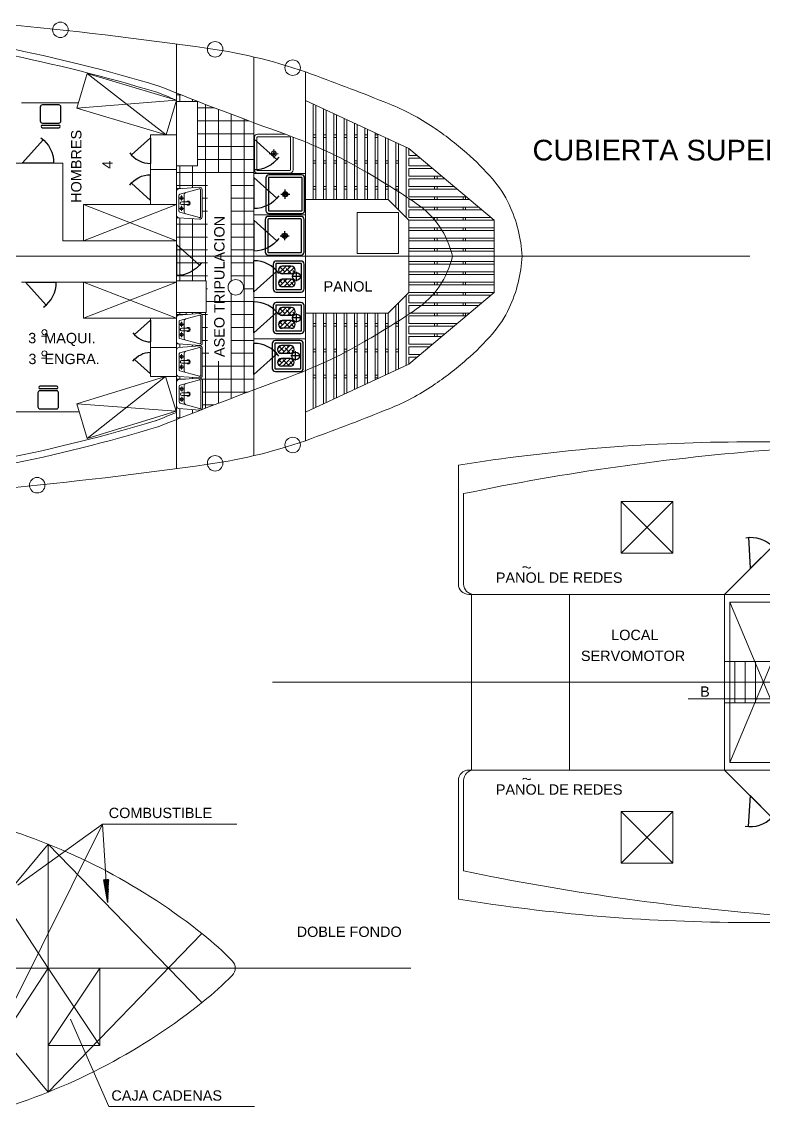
# Model space of a CAD drawing. Header units: millimetres. Extents: x -11119 to 8439, y -3599 to 8618.
# Drawn here: x 24 to 1461, y 1832 to 3969 of the extents above; entities that cross this region are included whole.
import ezdxf

# ---------------------------------------------------------------- set-up
doc = ezdxf.new("R2010")
doc.units = ezdxf.units.MM
doc.layers.add('a_MUEBLE', color=250, linetype='Continuous', lineweight=5)
doc.layers.add('a_TEXTO', color=7, linetype='Continuous', lineweight=0)
doc.styles.add('CA_100_TEXTO', font='arial.ttf', dxfattribs={"height": 20})
doc.styles.add('CA_200_TEXTO', font='arial.ttf', dxfattribs={"height": 40})

# ---------------------------------------------------------------- blocks, each defined once
blk = doc.blocks.new('*X3')
at = {"color": 0}
for p, q in [((46366, 28600), (46443, 28677)), ((46449, 28595), (46388, 28655)), ((46396, 28542), (46531, 28677)), ((46470, 28527), (46620, 28677)), ((46582, 28550), (46471, 28661)), ((46558, 28527), (46677, 28646)), ((46670, 28639), (46634, 28675)), ((46427, 28528), (46383, 28573)), ((46517, 28527), (46515, 28528)), ((46670, 28550), (46604, 28617)), ((46664, 28544), (46674, 28554))]:
    blk.add_line(p, q, dxfattribs=at)
blk = doc.blocks.new('*X2')
at = {"color": 0}
for p, q in [((46367, 28867), (46426, 28926)), ((46388, 28799), (46516, 28927)), ((46493, 28816), (46397, 28912)), ((46455, 28777), (46605, 28927)), ((46620, 28777), (46515, 28882)), ((46543, 28777), (46670, 28904)), ((46582, 28904), (46559, 28927)), ((46670, 28904), (46668, 28906)), ((46443, 28777), (46427, 28794)), ((46634, 28779), (46689, 28834)), ((46677, 28809), (46648, 28838))]:
    blk.add_line(p, q, dxfattribs=at)
blk = doc.blocks.new('ca_nav23')
for p, q in [((1996.8, 291.7), (1996.8, 264.7)), ((2032.8, 295.7), (2000.8, 295.7)), ((2036.8, 264.7), (2036.8, 291.7)), ((2000.8, 260.7), (2032.8, 260.7)), ((2000.8, 256.7), (2032.8, 256.7)), ((2000.8, 251.7), (2032.8, 251.7)), ((1962.7, 183.7), (2002.7, 228.5)), ((2210.3, 232.3), (2173.2, 199.1)), ((2210.3, 232.3), (2210.3, 182.5)), ((2410.3, 229.9), (2410.3, 169.9)), ((2410.3, 229.9), (2455.1, 189.9)), ((1962.7, 183.7), (2022.7, 183.7)), ((2210.3, 111), (2210.3, 160.8)), ((2410.3, 155.1), (2410.3, 95.1)), ((2410.3, 155.1), (2455.1, 115.1)), ((2433.6, 154.5), (2433.6, 91.5)), ((2438.6, 154.5), (2438.6, 91.5)), ((2502.6, 160.5), (2439.6, 160.5)), ((2502.6, 155.5), (2439.6, 155.5)), ((2503.6, 91.5), (2503.6, 154.5)), ((2508.6, 91.5), (2508.6, 154.5)), ((2210.3, 111), (2173.2, 144.2)), ((2471.1, 114.2), (2471.1, 131.8)), ((2462.4, 123), (2479.9, 123)), ((2439.6, 90.5), (2502.6, 90.5)), ((2439.6, 85.5), (2502.6, 85.5)), ((2410.3, 72.7), (2410.3, 12.7)), ((2410.3, 72.7), (2455.1, 32.7)), ((2432.5, 74), (2432.5, 11)), ((2437.5, 74), (2437.5, 11)), ((2501.5, 80), (2438.5, 80)), ((2501.5, 75), (2438.5, 75)), ((2502.5, 11), (2502.5, 74)), ((2507.5, 11), (2507.5, 74)), ((2470, 33.7), (2470, 51.3)), ((2260.3, 25.5), (2260.3, -34.5)), ((2260.3, 25.5), (2305.1, -14.5)), ((2461.3, 42.5), (2478.8, 42.5)), ((2438.5, 10), (2501.5, 10)), ((2438.5, 5), (2501.5, 5)), ((2410.3, -65.7), (2410.3, -5.7)), ((2447.8, -12.4), (2447.8, -60.4)), ((2452.8, -12.4), (2452.8, -60.4)), ((2501.8, -6.4), (2453.8, -6.4)), ((2501.8, -11.4), (2453.8, -11.4)), ((2482.8, -16.4), (2465.3, -16.4)), ((2502.8, -60.4), (2502.8, -12.4)), ((2507.8, -60.4), (2507.8, -12.4)), ((2410.3, -65.7), (2455.1, -25.8)), ((2482.8, -31.4), (2465.3, -31.4)), ((2482.8, -41.4), (2465.3, -41.4)), ((2501.8, -36.4), (2483.8, -36.4)), ((2492.8, -45.4), (2492.8, -27.4)), ((1967.9, -47.2), (2027.9, -47.2)), ((1967.9, -47.2), (2007.9, -92)), ((2453.8, -61.4), (2501.8, -61.4)), ((2482.8, -56.4), (2465.3, -56.4)), ((2410.3, -145.3), (2410.3, -85.3)), ((2453.8, -66.4), (2501.8, -66.4)), ((2410.3, -145.3), (2455.1, -105.4)), ((2447.8, -92.6), (2447.8, -140.6)), ((2452.8, -92.6), (2452.8, -140.6)), ((2501.8, -86.6), (2453.8, -86.6)), ((2501.8, -91.6), (2453.8, -91.6)), ((2482.8, -96.6), (2465.3, -96.6)), ((2502.8, -140.6), (2502.8, -92.6)), ((2507.8, -140.6), (2507.8, -92.6)), ((2210.3, -120.8), (2179, -148.8)), ((2210.3, -120.8), (2210.3, -162.8)), ((2482.8, -111.6), (2465.3, -111.6)), ((2482.8, -121.6), (2465.3, -121.6)), ((2501.8, -116.6), (2483.8, -116.6)), ((2492.8, -125.6), (2492.8, -107.6)), ((2453.8, -141.6), (2501.8, -141.6)), ((2453.8, -146.6), (2501.8, -146.6)), ((2482.8, -136.6), (2465.3, -136.6)), ((2410.3, -225.7), (2410.3, -165.7)), ((2446.1, -166.1), (2446.1, -214.1)), ((2451.1, -166.1), (2451.1, -214.1)), ((2500.1, -160.1), (2452.1, -160.1)), ((2500.1, -165.1), (2452.1, -165.1)), ((2481.1, -170.1), (2463.6, -170.1)), ((2501.1, -214.1), (2501.1, -166.1)), ((2506.1, -214.1), (2506.1, -166.1)), ((2210.3, -225), (2210.3, -183)), ((2410.3, -225.7), (2455.1, -185.8)), ((2481.1, -185.1), (2463.6, -185.1)), ((2500.1, -190.1), (2482.1, -190.1)), ((2491.1, -199.1), (2491.1, -181.1)), ((2210.3, -225), (2179, -197)), ((2481.1, -195.1), (2463.6, -195.1)), ((2481.1, -210.1), (2463.6, -210.1)), ((2452.1, -215.1), (2500.1, -215.1)), ((2452.1, -220.1), (2500.1, -220.1)), ((2028.3, -248.5), (1996.3, -248.5)), ((2028.3, -253.5), (1996.3, -253.5)), ((1992.3, -261.5), (1992.3, -288.5)), ((2028.3, -257.5), (1996.3, -257.5)), ((2032.3, -288.5), (2032.3, -261.5)), ((1996.3, -292.5), (2028.3, -292.5))]:
    blk.add_line(p, q)
for centre, radius in [((2471.1, 123), 5), ((2471.1, 123), 2.5), ((2470, 42.5), 5), ((2470, 42.5), 2.5), ((2492.8, -36.4), 7.5), ((2492.8, -116.6), 7.5), ((2491.1, -190.1), 7.5)]:
    blk.add_circle(centre, radius)
for centre, radius, start, end in [((2000.8, 291.7), 4, 90, 180), ((2032.8, 291.7), 4, 0, 90), ((2000.8, 264.7), 4, 180, 270), ((2000.8, 254.2), 2.5, 90, 270), ((2032.8, 264.7), 4, 270, 0), ((2032.8, 254.2), 2.5, 270, 90), ((2210.3, 232.3), 49.8, 215.8984, 270), ((2439.6, 154.5), 6, 90, 180), ((2439.6, 154.5), 1, 90, 180), ((2502.6, 154.5), 6, 0, 90), ((2502.6, 154.5), 1, 0, 90), ((2439.6, 91.5), 6, 180, 270), ((2439.6, 91.5), 1, 180, 270), ((2502.6, 91.5), 6, 270, 0), ((2502.6, 91.5), 1, 270, 0), ((2438.5, 74), 6, 90, 180), ((2438.5, 74), 1, 90, 180), ((2501.5, 74), 6, 0, 90), ((2501.5, 74), 1, 0, 90), ((2438.5, 11), 6, 180, 270), ((2438.5, 11), 1, 180, 270), ((2501.5, 11), 6, 270, 0), ((2501.5, 11), 1, 270, 0), ((2410.3, -65.7), 60, 35.8984, 90), ((2453.8, -12.4), 6, 90, 180), ((2453.8, -12.4), 1, 90, 180), ((2465.3, -23.9), 7.5, 90, 270), ((2482.8, -23.9), 7.5, 270, 90), ((2501.8, -12.4), 6, 0, 90), ((2501.8, -12.4), 1, 0, 90), ((2465.3, -48.9), 7.5, 90, 270), ((2482.8, -48.9), 7.5, 270, 90), ((1967.9, -47.2), 60, 305.8984, 0), ((2453.8, -60.4), 6, 180, 270), ((2453.8, -60.4), 1, 180, 270), ((2501.8, -60.4), 6, 270, 0), ((2501.8, -60.4), 1, 270, 0), ((2410.3, -145.3), 60, 35.8984, 90), ((2453.8, -92.6), 6, 90, 180), ((2453.8, -92.6), 1, 90, 180), ((2465.3, -104.1), 7.5, 90, 270), ((2482.8, -104.1), 7.5, 270, 90), ((2501.8, -92.6), 6, 0, 90), ((2501.8, -92.6), 1, 0, 90), ((2465.3, -129.1), 7.5, 90, 270), ((2482.8, -129.1), 7.5, 270, 90), ((2453.8, -140.6), 6, 180, 270), ((2453.8, -140.6), 1, 180, 270), ((2501.8, -140.6), 6, 270, 0), ((2501.8, -140.6), 1, 270, 0), ((2410.3, -225.7), 60, 35.8984, 90), ((2452.1, -166.1), 6, 90, 180), ((2452.1, -166.1), 1, 90, 180), ((2463.6, -177.6), 7.5, 90, 270), ((2481.1, -177.6), 7.5, 270, 90), ((2500.1, -166.1), 6, 0, 90), ((2500.1, -166.1), 1, 0, 90), ((2463.6, -202.6), 7.5, 90, 270), ((2481.1, -202.6), 7.5, 270, 90), ((2452.1, -214.1), 6, 180, 270), ((2452.1, -214.1), 1, 180, 270), ((2500.1, -214.1), 6, 270, 0), ((2500.1, -214.1), 1, 270, 0), ((1996.3, -251), 2.5, 90, 270), ((2028.3, -251), 2.5, 270, 90), ((1996.3, -261.5), 4, 90, 180), ((2028.3, -261.5), 4, 0, 90), ((1996.3, -288.5), 4, 180, 270), ((2028.3, -288.5), 4, 270, 0)]:
    blk.add_arc(centre, radius, start, end)
at = {"extrusion": (0, 0, -1)}
for centre, major_axis, start_param, end_param in [((1962.7, 183.7), (-42.4, 42.4), 1.411944, 2.356194), ((2410.3, 229.9), (-42.4, 42.4), 2.98274, 3.926991), ((2210.3, 111), (35.2, 35.2), 4.553536, 5.497787), ((2410.3, 155.1), (-42.4, 42.4), 2.98274, 3.926991), ((2410.3, 72.7), (-42.4, 42.4), 2.98274, 3.926991), ((2260.3, 25.5), (-42.4, 42.4), 2.98274, 3.926991), ((2210.3, -225), (29.7, 29.7), 4.553536, 5.497787)]:
    blk.add_ellipse(centre, major_axis=major_axis, ratio=1, start_param=start_param, end_param=end_param, dxfattribs=at)
blk.add_ellipse((2210.3, -120.8), major_axis=(-29.7, 29.7), ratio=1, start_param=1.411944, end_param=2.356194)
at = {"layer": 'a_MUEBLE', "color": 8}
for p, q in [((2260.3, 318.7), (2260.3, 413.8)), ((2410.3, 261.4), (2410.3, 388.7)), ((2087.7, 356.3), (2067.9, 289.2)), ((2240.5, 238.1), (2087.7, 356.3)), ((2260.3, 305.3), (2087.7, 356.3)), ((2510.3, 224.1), (2510.3, 359.5)), ((1960.3, 299.7), (2071, 299.7)), ((2067.9, 289.2), (2260.3, 305.3)), ((2240.5, 238.1), (2260.3, 305.3)), ((2260.3, 315), (2269.7, 315)), ((2260.4, 302.5), (2301.1, 302.5)), ((2266.7, 302.5), (2266.7, 316.2)), ((2291.7, 302.5), (2291.7, 306.5)), ((2301.1, 302.5), (2301.1, 177.8)), ((2710.3, 211.2), (2510.3, 304.5)), ((2067.9, 289.2), (2240.5, 238.1)), ((2301.1, 290), (2334.3, 290)), ((2316.7, -44.5), (2316.7, 296.8)), ((2341.7, 165), (2341.7, 287.2)), ((2525.3, 112.8), (2525.3, 297.5)), ((2530.3, 112.8), (2530.3, 295.2)), ((2545.3, 112.8), (2545.3, 288.2)), ((2550.3, 112.8), (2550.3, 285.9)), ((2565.3, 112.8), (2565.3, 278.9)), ((2301.1, 265), (2400.5, 265)), ((2366.7, -45), (2366.7, 277.7)), ((2391.7, -262.8), (2391.7, 268.3)), ((2570.3, 112.8), (2570.3, 276.5)), ((2585.3, 112.8), (2585.3, 269.5)), ((2590.3, 112.8), (2590.3, 267.2)), ((2605.3, 112.8), (2605.3, 260.2)), ((2610.3, 112.8), (2610.3, 257.9)), ((2210.3, 102.8), (2210.3, 238.1)), ((2260.3, 238.1), (2210.3, 238.1)), ((2301.1, 240), (2410.3, 240)), ((2471.7, 238.9), (2417.3, 238.9)), ((2525.3, 237.8), (2530.3, 237.8)), ((2545.3, 237.8), (2550.3, 237.8)), ((2565.3, 237.8), (2570.3, 237.8)), ((2585.3, 237.8), (2590.3, 237.8)), ((2605.3, 237.8), (2610.3, 237.8)), ((2625.3, 112.8), (2625.3, 250.9)), ((2625.3, 237.8), (2630.3, 237.8)), ((2630.3, 112.8), (2630.3, 248.5)), ((2645.3, 112.8), (2645.3, 241.6)), ((2645.3, 237.8), (2650.3, 237.8)), ((2650.3, 112.8), (2650.3, 239.2)), ((2301.1, 215), (2410.3, 215)), ((2411.3, 232.9), (2411.3, 169.9)), ((2416.3, 232.9), (2416.3, 169.9)), ((2480.3, 233.9), (2417.3, 233.9)), ((2481.3, 169.9), (2481.3, 232.9)), ((2486.3, 169.9), (2486.3, 232.9)), ((2525.3, 232.8), (2530.3, 232.8)), ((2545.3, 232.8), (2550.3, 232.8)), ((2565.3, 232.8), (2570.3, 232.8)), ((2585.3, 232.8), (2590.3, 232.8)), ((2605.3, 232.8), (2610.3, 232.8)), ((2625.3, 232.8), (2630.3, 232.8)), ((2645.3, 232.8), (2650.3, 232.8)), ((2665.3, 112.8), (2665.3, 232.2)), ((2670.3, 112.8), (2670.3, 229.9)), ((2685.3, 97.8), (2685.3, 222.9)), ((2690.3, 92.8), (2690.3, 220.6)), ((2440.1, 201.4), (2457.6, 201.4)), ((2448.8, 192.6), (2448.8, 210.2)), ((2705.3, 77.8), (2705.3, 213.6)), ((2875.3, 72.8), (2710.3, 211.2)), ((2710.3, 197.8), (2710.3, 211.2)), ((2710.3, 197.8), (2726.4, 197.8)), ((2710.3, 192.8), (2732.3, 192.8)), ((2710.3, 192.8), (2710.3, 177.8)), ((1110.3, 182.8), (2040.3, 182.8)), ((2040.3, 182.8), (2040.3, 32.8)), ((2301.1, 177.8), (2260.3, 177.8)), ((2266.7, 133.6), (2266.7, 177.5)), ((2291.7, 135.5), (2291.7, 177.5)), ((2301.1, 190), (2410.3, 190)), ((2525.3, 187.8), (2530.3, 187.8)), ((2525.3, 182.8), (2530.3, 182.8)), ((2545.3, 187.8), (2550.3, 187.8)), ((2545.3, 182.8), (2550.3, 182.8)), ((2565.3, 187.8), (2570.3, 187.8)), ((2565.3, 182.8), (2570.3, 182.8)), ((2585.3, 187.8), (2590.3, 187.8)), ((2585.3, 182.8), (2590.3, 182.8)), ((2605.3, 187.8), (2610.3, 187.8)), ((2605.3, 182.8), (2610.3, 182.8)), ((2625.3, 187.8), (2630.3, 187.8)), ((2625.3, 182.8), (2630.3, 182.8)), ((2645.3, 187.8), (2650.3, 187.8)), ((2645.3, 182.8), (2650.3, 182.8)), ((2665.3, 187.8), (2670.3, 187.8)), ((2665.3, 182.8), (2670.3, 182.8)), ((2685.3, 187.8), (2690.3, 187.8)), ((2685.3, 182.8), (2690.3, 182.8)), ((2710.3, 177.8), (2750.2, 177.8)), ((2710.3, 172.8), (2756.2, 172.8)), ((2710.3, 172.8), (2710.3, 157.8)), ((2260.3, 170.5), (2210.3, 170.5)), ((2260.3, 165), (2410.3, 165)), ((2417.3, 168.9), (2480.3, 168.9)), ((2417.3, 163.9), (2480.3, 163.9)), ((2710.3, 157.8), (2774, 157.8)), ((2710.3, 152.8), (2710.3, 137.8)), ((2710.3, 152.8), (2780, 152.8)), ((2760.3, 152.8), (2760.3, 157.8)), ((2765.3, 152.8), (2765.3, 157.8)), ((2260.3, 140), (2320.6, 140)), ((2260.4, 133.8), (2269.1, 133.8)), ((2305, 136.5), (2265, 133.5)), ((2304.8, 133.4), (2267.2, 122.9)), ((2307.3, 79.5), (2307.3, 131.5)), ((2310.3, 79.5), (2310.3, 131.5)), ((2366.7, 140), (2410.3, 140)), ((2525.3, 137.8), (2530.3, 137.8)), ((2525.3, 132.8), (2530.3, 132.8)), ((2545.3, 137.8), (2550.3, 137.8)), ((2545.3, 132.8), (2550.3, 132.8)), ((2565.3, 137.8), (2570.3, 137.8)), ((2565.3, 132.8), (2570.3, 132.8)), ((2585.3, 137.8), (2590.3, 137.8)), ((2585.3, 132.8), (2590.3, 132.8)), ((2605.3, 137.8), (2610.3, 137.8)), ((2605.3, 132.8), (2610.3, 132.8)), ((2625.3, 137.8), (2630.3, 137.8)), ((2625.3, 132.8), (2630.3, 132.8)), ((2645.3, 137.8), (2650.3, 137.8)), ((2645.3, 132.8), (2650.3, 132.8)), ((2665.3, 137.8), (2670.3, 137.8)), ((2665.3, 132.8), (2670.3, 132.8)), ((2685.3, 137.8), (2690.3, 137.8)), ((2685.3, 132.8), (2690.3, 132.8)), ((2710.3, 137.8), (2797.9, 137.8)), ((2710.3, 132.8), (2803.8, 132.8)), ((2710.3, 132.8), (2710.3, 117.8)), ((2760.3, 132.8), (2760.3, 137.8)), ((2765.3, 132.8), (2765.3, 137.8)), ((2265.3, 120.5), (2265.3, 90.5)), ((2265.3, 115.5), (2275.3, 115.5)), ((2270.3, 120.5), (2270.3, 110.5)), ((2270.3, 108), (2282.8, 108)), ((2275.3, 122.1), (2275.3, 88.8)), ((2310.3, 115), (2320.6, 115)), ((2366.7, 115), (2410.3, 115)), ((2710.3, 117.8), (2821.7, 117.8)), ((2710.3, 112.8), (2827.7, 112.8)), ((2710.3, 112.8), (2710.3, 97.8)), ((2760.3, 112.8), (2760.3, 117.8)), ((2765.3, 112.8), (2765.3, 117.8)), ((2815.3, 112.8), (2815.3, 117.8)), ((2820.3, 112.8), (2820.3, 117.8)), ((2260.3, 102.8), (2080.3, 32.8)), ((2080.3, 102.8), (2260.3, 32.8)), ((2260.3, 102.8), (2080.3, 102.8)), ((2080.3, 102.8), (2080.3, 32.8)), ((2265.3, 95.5), (2275.3, 95.5)), ((2304.8, 77.6), (2267.2, 88.1)), ((2270.3, 103), (2282.8, 103)), ((2270.3, 100.5), (2270.3, 90.5)), ((2310.3, 90), (2320.6, 90)), ((2366.7, 90), (2410.3, 90)), ((2610.3, 7.9), (2610.3, 87.8)), ((2610.3, 87.8), (2690.2, 87.8)), ((2690.2, 87.8), (2690.2, 7.9)), ((2710.3, 97.8), (2845.5, 97.8)), ((2710.3, 92.8), (2851.5, 92.8)), ((2710.3, 92.8), (2710.3, 77.8)), ((2760.3, 92.8), (2760.3, 97.8)), ((2765.3, 92.8), (2765.3, 97.8)), ((2815.3, 92.8), (2815.3, 97.8)), ((2820.3, 92.8), (2820.3, 97.8)), ((2260.4, 77.5), (2264.6, 77.5)), ((2260.4, 65), (2320.6, 65)), ((2305, 74.5), (2265, 77.5)), ((2266.7, -44.5), (2266.7, 77.4)), ((2291.7, -44.5), (2291.7, 75.5)), ((2366.7, 65), (2410.3, 65)), ((2710.3, 77.8), (2869.4, 77.8)), ((2710.3, 72.8), (2875.3, 72.8)), ((2760.3, 72.8), (2760.3, 77.8)), ((2765.3, 72.8), (2765.3, 77.8)), ((2815.3, 72.8), (2815.3, 77.8)), ((2820.3, 72.8), (2820.3, 77.8)), ((2875.3, 2.8), (2875.3, 72.8)), ((2710.3, 57.8), (2875.3, 57.8)), ((2710.3, 52.8), (2875.3, 52.8)), ((2760.3, 52.8), (2760.3, 57.8)), ((2765.3, 52.8), (2765.3, 57.8)), ((2815.3, 52.8), (2815.3, 57.8)), ((2820.3, 52.8), (2820.3, 57.8)), ((2040.3, 32.8), (2260.3, 32.8)), ((2080.3, 32.8), (2260.3, 32.8)), ((2260.4, 40), (2320.6, 40)), ((2366.7, 40), (2410.3, 40)), ((2710.3, 37.8), (2875.3, 37.8)), ((2710.3, 32.8), (2875.3, 32.8)), ((2760.3, 32.8), (2760.3, 37.8)), ((2765.3, 32.8), (2765.3, 37.8)), ((2815.3, 32.8), (2815.3, 37.8)), ((2820.3, 32.8), (2820.3, 37.8)), ((2260.4, 15), (2320.6, 15)), ((2366.7, 15), (2410.3, 15)), ((2690.2, 7.9), (2610.3, 7.9)), ((2710.3, 17.8), (2875.3, 17.8)), ((2710.3, 12.8), (2875.3, 12.8)), ((2760.3, 12.8), (2760.3, 17.8)), ((2765.3, 12.8), (2765.3, 17.8)), ((2815.3, 12.8), (2815.3, 17.8)), ((2820.3, 12.8), (2820.3, 17.8)), ((2875.3, 2.8), (2875.3, -67.2)), ((2260.3, -10), (2320.6, -10)), ((2366.7, -10), (2410.3, -10)), ((2710.3, -7.2), (2875.3, -7.2)), ((2710.3, -12.2), (2875.3, -12.2)), ((2760.3, -7.2), (2760.3, -12.2)), ((2765.3, -7.2), (2765.3, -12.2)), ((2815.3, -7.2), (2815.3, -12.2)), ((2820.3, -7.2), (2820.3, -12.2)), ((2260.3, -35), (2320.6, -35)), ((2366.7, -35), (2410.3, -35)), ((2710.3, -27.2), (2875.3, -27.2)), ((2710.3, -32.2), (2875.3, -32.2)), ((2760.3, -27.2), (2760.3, -32.2)), ((2765.3, -27.2), (2765.3, -32.2)), ((2815.3, -27.2), (2815.3, -32.2)), ((2820.3, -27.2), (2820.3, -32.2)), ((1960.3, -47.2), (2260.3, -47.2)), ((2080.3, -117.2), (2260.3, -47.2)), ((2260.3, -117.2), (2080.3, -47.2)), ((2080.3, -47.2), (2080.3, -117.2)), ((2260.3, -47.2), (2080.3, -47.2)), ((2260.3, -44.5), (2318.1, -44.5)), ((2318.1, -44.5), (2318.1, -105.7)), ((2318.1, -60), (2320.6, -60)), ((2390.1, -60), (2410.3, -60)), ((2710.3, -47.2), (2875.3, -47.2)), ((2710.3, -52.2), (2875.3, -52.2)), ((2760.3, -47.2), (2760.3, -52.2)), ((2765.3, -47.2), (2765.3, -52.2)), ((2815.3, -47.2), (2815.3, -52.2)), ((2820.3, -47.2), (2820.3, -52.2)), ((2318.1, -85), (2410.3, -85)), ((2366.7, -272.1), (2366.7, -69.5)), ((2705.3, -72.2), (2705.3, -208)), ((2875.3, -67.2), (2710.3, -205.7)), ((2710.3, -67.2), (2875.3, -67.2)), ((2710.3, -72.2), (2869.4, -72.2)), ((2710.3, -87.2), (2710.3, -72.2)), ((2760.3, -67.2), (2760.3, -72.2)), ((2765.3, -67.2), (2765.3, -72.2)), ((2815.3, -67.2), (2815.3, -72.2)), ((2820.3, -67.2), (2820.3, -72.2)), ((2318.1, -105.7), (2260.3, -105.7)), ((2266.7, -110.8), (2266.7, -105.7)), ((2279.2, -109.9), (2279.2, -105.7)), ((2291.7, -108.9), (2291.7, -105.7)), ((2304.2, -108), (2304.2, -105.7)), ((2316.7, -291.1), (2316.7, -105.7)), ((2685.3, -92.2), (2685.3, -217.3)), ((2690.3, -87.2), (2690.3, -215)), ((2710.3, -87.2), (2851.5, -87.2)), ((2710.3, -92.2), (2845.5, -92.2)), ((2710.3, -107.2), (2710.3, -92.2)), ((2760.3, -87.2), (2760.3, -92.2)), ((2765.3, -87.2), (2765.3, -92.2)), ((2815.3, -87.2), (2815.3, -92.2)), ((2820.3, -87.2), (2820.3, -92.2)), ((2080.3, -117.2), (2260.3, -117.2)), ((2210.3, -117.2), (2210.3, -229.8)), ((2260.3, -110), (2277.9, -110)), ((2305.1, -107.9), (2265.1, -110.9)), ((2265.4, -123.9), (2265.4, -153.9)), ((2304.9, -111), (2267.3, -121.5)), ((2270.4, -123.9), (2270.4, -133.9)), ((2275.4, -122.3), (2275.4, -155.6)), ((2307.4, -164.9), (2307.4, -112.9)), ((2309.5, -110), (2320.6, -110)), ((2310.4, -164.9), (2310.4, -112.9)), ((2366.7, -110), (2410.3, -110)), ((2525.3, -107.2), (2525.3, -291.9)), ((2525.3, -127.2), (2530.3, -127.2)), ((2530.3, -107.2), (2530.3, -289.6)), ((2545.3, -107.2), (2545.3, -282.6)), ((2545.3, -127.2), (2550.3, -127.2)), ((2550.3, -107.2), (2550.3, -280.3)), ((2565.3, -107.2), (2565.3, -273.3)), ((2565.3, -127.2), (2570.3, -127.2)), ((2570.3, -107.2), (2570.3, -270.9)), ((2585.3, -107.2), (2585.3, -263.9)), ((2585.3, -127.2), (2590.3, -127.2)), ((2590.3, -107.2), (2590.3, -261.6)), ((2605.3, -107.2), (2605.3, -254.6)), ((2605.3, -127.2), (2610.3, -127.2)), ((2610.3, -107.2), (2610.3, -252.3)), ((2625.3, -107.2), (2625.3, -245.3)), ((2625.3, -127.2), (2630.3, -127.2)), ((2630.3, -107.2), (2630.3, -243)), ((2645.3, -107.2), (2645.3, -236)), ((2645.3, -127.2), (2650.3, -127.2)), ((2650.3, -107.2), (2650.3, -233.6)), ((2665.3, -107.2), (2665.3, -226.6)), ((2665.3, -127.2), (2670.3, -127.2)), ((2670.3, -107.2), (2670.3, -224.3)), ((2685.3, -127.2), (2690.3, -127.2)), ((2710.3, -107.2), (2827.7, -107.2)), ((2710.3, -112.2), (2821.7, -112.2)), ((2710.3, -127.2), (2710.3, -112.2)), ((2710.3, -127.2), (2803.8, -127.2)), ((2760.3, -107.2), (2760.3, -112.2)), ((2760.3, -127.2), (2760.3, -132.2)), ((2765.3, -107.2), (2765.3, -112.2)), ((2765.3, -127.2), (2765.3, -132.2)), ((2815.3, -107.2), (2815.3, -112.2)), ((2820.3, -107.2), (2820.3, -112.2)), ((2265.4, -128.9), (2275.4, -128.9)), ((2265.4, -148.9), (2275.4, -148.9)), ((2270.4, -136.4), (2282.9, -136.4)), ((2270.4, -141.4), (2282.9, -141.4)), ((2270.4, -143.9), (2270.4, -153.9)), ((2310.4, -135), (2320.6, -135)), ((2366.7, -135), (2410.3, -135)), ((2525.3, -132.2), (2530.3, -132.2)), ((2545.3, -132.2), (2550.3, -132.2)), ((2565.3, -132.2), (2570.3, -132.2)), ((2585.3, -132.2), (2590.3, -132.2)), ((2605.3, -132.2), (2610.3, -132.2)), ((2625.3, -132.2), (2630.3, -132.2)), ((2645.3, -132.2), (2650.3, -132.2)), ((2665.3, -132.2), (2670.3, -132.2)), ((2685.3, -132.2), (2690.3, -132.2)), ((2710.3, -132.2), (2797.9, -132.2)), ((2710.3, -147.2), (2710.3, -132.2)), ((2710.3, -147.2), (2780, -147.2)), ((2760.3, -147.2), (2760.3, -152.2)), ((2765.3, -147.2), (2765.3, -152.2)), ((1999.4, -151.7), (2009.6, -151.7)), ((2260.4, -166.2), (2262.9, -166.2)), ((2305.1, -169.9), (2265.1, -166.9)), ((2305.1, -170.6), (2265.1, -173.6)), ((2266.7, -173.5), (2266.7, -167)), ((2304.9, -166.8), (2267.3, -156.3)), ((2291.7, -171.6), (2291.7, -168.9)), ((2310.4, -160), (2320.6, -160)), ((2366.7, -160), (2410.3, -160)), ((2710.3, -167.2), (2710.3, -152.2)), ((2710.3, -152.2), (2774, -152.2)), ((2710.3, -167.2), (2756.2, -167.2)), ((2210.3, -173.5), (2260.3, -173.5)), ((2265.4, -186.6), (2265.4, -216.6)), ((2265.4, -191.6), (2275.4, -191.6)), ((2304.9, -173.7), (2267.3, -184.2)), ((2270.4, -186.6), (2270.4, -196.6)), ((2275.4, -185), (2275.4, -218.3)), ((2307.4, -227.6), (2307.4, -175.6)), ((2310.4, -227.6), (2310.4, -175.6)), ((2310.4, -185), (2322.9, -185)), ((2366.7, -185), (2410.3, -185)), ((2525.3, -177.2), (2530.3, -177.2)), ((2525.3, -182.2), (2530.3, -182.2)), ((2545.3, -177.2), (2550.3, -177.2)), ((2545.3, -182.2), (2550.3, -182.2)), ((2565.3, -177.2), (2570.3, -177.2)), ((2565.3, -182.2), (2570.3, -182.2)), ((2585.3, -177.2), (2590.3, -177.2)), ((2585.3, -182.2), (2590.3, -182.2)), ((2605.3, -177.2), (2610.3, -177.2)), ((2605.3, -182.2), (2610.3, -182.2)), ((2625.3, -177.2), (2630.3, -177.2)), ((2625.3, -182.2), (2630.3, -182.2)), ((2645.3, -177.2), (2650.3, -177.2)), ((2645.3, -182.2), (2650.3, -182.2)), ((2665.3, -177.2), (2670.3, -177.2)), ((2665.3, -182.2), (2670.3, -182.2)), ((2685.3, -177.2), (2690.3, -177.2)), ((2685.3, -182.2), (2690.3, -182.2)), ((2710.3, -187.2), (2710.3, -172.2)), ((2710.3, -172.2), (2750.2, -172.2)), ((2710.3, -187.2), (2732.3, -187.2)), ((2710.3, -192.2), (2710.3, -205.7)), ((2710.3, -192.2), (2726.4, -192.2)), ((1999.4, -194.1), (2009.1, -194.1)), ((2265.4, -211.6), (2275.4, -211.6)), ((2270.4, -199.1), (2282.9, -199.1)), ((2270.4, -204.1), (2282.9, -204.1)), ((2270.4, -206.6), (2270.4, -216.6)), ((2310.4, -210), (2410.3, -210)), ((2341.7, -281.6), (2341.7, -200.4)), ((2710.3, -205.7), (2510.3, -298.9)), ((2239.3, -229.8), (2067.3, -282.9)), ((2239.3, -229.8), (2087.9, -349.8)), ((2210.3, -229.8), (2260.3, -229.8)), ((2259.9, -296.7), (2239.3, -229.8)), ((2260.4, -235), (2278.1, -235)), ((2305.1, -232.6), (2265.1, -229.6)), ((2305.3, -232.9), (2265.3, -235.9)), ((2266.7, -235.8), (2266.7, -229.7)), ((2304.9, -229.5), (2267.3, -219)), ((2291.7, -233.9), (2291.7, -231.6)), ((2309.7, -235), (2410.3, -235)), ((2510.3, -218.5), (2510.3, -354)), ((2525.3, -227.2), (2530.3, -227.2)), ((2525.3, -232.2), (2530.3, -232.2)), ((2545.3, -227.2), (2550.3, -227.2)), ((2545.3, -232.2), (2550.3, -232.2)), ((2565.3, -227.2), (2570.3, -227.2)), ((2565.3, -232.2), (2570.3, -232.2)), ((2585.3, -227.2), (2590.3, -227.2)), ((2585.3, -232.2), (2590.3, -232.2)), ((2605.3, -227.2), (2610.3, -227.2)), ((2605.3, -232.2), (2610.3, -232.2)), ((2625.3, -227.2), (2630.3, -227.2)), ((2625.3, -232.2), (2630.3, -232.2)), ((2645.3, -227.2), (2650.3, -227.2)), ((2645.3, -232.2), (2650.3, -232.2)), ((2265.6, -248.9), (2265.6, -278.9)), ((2265.6, -253.9), (2275.6, -253.9)), ((2305.1, -236), (2267.5, -246.5)), ((2270.6, -248.9), (2270.6, -258.9)), ((2275.6, -247.3), (2275.6, -280.6)), ((2307.6, -289.9), (2307.6, -237.9)), ((2310.6, -289.9), (2310.6, -237.9)), ((2410.3, -255.8), (2410.3, -383.2)), ((2265.6, -273.9), (2275.6, -273.9)), ((2270.6, -261.4), (2283.1, -261.4)), ((2270.6, -266.4), (2283.1, -266.4)), ((2270.6, -268.9), (2270.6, -278.9)), ((2310.6, -260), (2399.2, -260)), ((1910.3, -298.5), (2072.1, -298.5)), ((2067.3, -282.9), (2087.9, -349.8)), ((2067.3, -282.9), (2259.9, -296.7)), ((2087.9, -349.8), (2259.9, -296.7)), ((2305.3, -294.9), (2265.3, -291.9)), ((2266.7, -310.6), (2266.7, -292)), ((2305.1, -291.8), (2267.5, -281.3)), ((2291.7, -300.9), (2291.7, -293.9)), ((2310.6, -285), (2333, -285)), ((2260.3, -310), (2268.4, -310)), ((2260.3, -313.1), (2260.3, -408.2))]:
    blk.add_line(p, q, dxfattribs=at)
at = {"layer": 'a_MUEBLE'}
for p, q in [((2260.3, 2.8), (2260.3, 318.7)), ((2410.3, 2.8), (2410.3, 261.4)), ((2510.3, 2.8), (2510.3, 224.1)), ((2410.3, 162.8), (2510.3, 162.8)), ((2510.3, 112.8), (2670.3, 112.8)), ((2710.3, 72.8), (2670.3, 112.8)), ((2410.3, 82.8), (2510.3, 82.8)), ((2710.3, 2.8), (2710.3, 72.8)), ((2260.3, 2.8), (2260.3, -313.1)), ((2410.3, 2.8), (2410.3, -255.8)), ((2510.3, 2.8), (2510.3, -218.5)), ((2710.3, 2.8), (2710.3, -67.2)), ((2410.3, -77.2), (2510.3, -77.2)), ((2710.3, -67.2), (2670.3, -107.2)), ((2510.3, -107.2), (2670.3, -107.2)), ((2410.3, -157.2), (2510.3, -157.2))]:
    blk.add_line(p, q, dxfattribs=at)
at = {"layer": 'a_MUEBLE', "color": 8}
for centre, radius in [((2035.8, 441.1), 15), ((2335.3, 403.4), 15), ((2485.6, 367.8), 15), ((2448.8, 201.4), 5), ((2448.8, 201.4), 2.5), ((2270.3, 115.5), 3), ((2270.3, 95.5), 3), ((2270.4, -128.9), 3), ((2004.8, -144), 4.9), ((2270.4, -148.9), 3), ((2004.7, -185.2), 4.9), ((2270.4, -191.6), 3), ((2270.4, -211.6), 3), ((2270.6, -253.9), 3), ((2270.6, -273.9), 3), ((2485.6, -362.3), 15), ((2335.3, -397.8), 15), ((1990.9, -440.3), 15)]:
    blk.add_circle(centre, radius, dxfattribs=at)
at = {"layer": 'a_MUEBLE'}
blk.add_circle((2375.3, -57.2), 15, dxfattribs=at)
for centre, radius, start, end in [((1302.2, -2719.7), 3188.8, 73.1846, 84.1955), ((5322.6, 8108.5), 8370.1, 248.27781, 250.10861), ((2159.5, -633.4), 926.4, 59.8576, 70.1086), ((1714, -1400.7), 1813.7, 56.1316, 59.8576), ((2631.6, -33.5), 167.1, 12.5288, 56.1316), ((2631.6, 39), 167.1, 303.8684, 347.4712), ((1714, 1406.2), 1813.7, 300.1424, 303.8684), ((2159.5, 638.9), 926.4, 289.8914, 300.1424), ((5322.6, -8102.9), 8370.1, 109.89139, 111.72219), ((1302.2, 2725.3), 3188.8, 275.8045, 286.8154)]:
    blk.add_arc(centre, radius, start, end, dxfattribs=at)
at = {"layer": 'a_MUEBLE', "color": 8}
for centre, radius, start, end in [((1044.9, -8643.1), 9138.1, 81.96493, 84.49075), ((1302.2, -2719.7), 3176.3, 73.1942, 84.1955), ((2184.4, -571), 985.9, 69.9626, 81.9649), ((837.6, -4263.7), 4916.6, 68.0904, 69.9626), ((5322.6, 8108.5), 8382.6, 248.28148, 248.57348), ((2500.2, -129.9), 461, 56.115, 68.0904), ((2417.3, 232.9), 6, 90, 180), ((2401.4, -277), 638.2, 48.7478, 56.115), ((2417.3, 232.9), 1, 90, 180), ((2480.3, 232.9), 1, 0, 90), ((2480.3, 232.9), 6, 0, 6.0028), ((2465.6, -203.9), 540.9, 41.2522, 48.7478), ((2417.3, 169.9), 6, 180, 270), ((2417.3, 169.9), 1, 180, 270), ((2480.3, 169.9), 6, 270, 0), ((2480.3, 169.9), 1, 270, 0), ((2715.6, 15.4), 208.3, 24.7955, 41.2522), ((2265.3, 128.5), 5, 94.2892, 180), ((2305.3, 131.5), 2, 0, 105.6151), ((2305.3, 131.5), 5, 0, 94.2892), ((2267.8, 120.5), 2.5, 105.6151, 180), ((2270.3, 105.5), 2.5, 90, 270), ((2279.3, 122.1), 4, 105.6151, 180), ((2282.8, 105.5), 4, 218.6822, 141.3178), ((2282.8, 105.5), 2.5, 270, 90), ((2267.8, 90.5), 2.5, 180, 254.3849), ((2279.3, 88.8), 4, 180, 254.3849), ((2654.1, -13), 276.1, 3.277, 24.7955), ((2265.3, 82.5), 5, 180, 265.7108), ((2305.3, 79.5), 2, 254.3849, 0), ((2305.3, 79.5), 5, 265.7108, 0), ((2654.1, 18.6), 276.1, 335.2045, 356.723), ((2715.6, -9.8), 208.3, 318.7478, 335.2045), ((2265.4, -115.9), 5, 94.2892, 180), ((2267.9, -123.9), 2.5, 105.6151, 180), ((2279.4, -122.3), 4, 105.6151, 180), ((2305.4, -112.9), 2, 0, 105.6151), ((2305.4, -112.9), 5, 0, 94.2892), ((2270.4, -138.9), 2.5, 90, 270), ((2282.9, -138.9), 4, 218.6822, 141.3178), ((2282.9, -138.9), 2.5, 270, 90), ((2465.6, 209.4), 540.9, 311.2522, 318.7478), ((2265.4, -161.9), 5, 180, 265.7108), ((2267.9, -153.9), 2.5, 180, 254.3849), ((2279.4, -155.6), 4, 180, 254.3849), ((2305.4, -164.9), 2, 254.3849, 0), ((2305.4, -164.9), 5, 265.7108, 0), ((2305.4, -175.6), 5, 0, 94.2892), ((2265.4, -178.6), 5, 94.2892, 180), ((2267.9, -186.6), 2.5, 105.6151, 180), ((2279.4, -185), 4, 105.6151, 180), ((2305.4, -175.6), 2, 0, 105.6151), ((2270.4, -201.6), 2.5, 90, 270), ((2282.9, -201.6), 4, 218.6822, 141.3178), ((2282.9, -201.6), 2.5, 270, 90), ((2401.4, 282.6), 638.2, 303.885, 311.2522), ((2265.4, -224.6), 5, 180, 265.7108), ((2267.9, -216.6), 2.5, 180, 254.3849), ((2279.4, -218.3), 4, 180, 254.3849), ((2305.4, -227.6), 2, 254.3849, 0), ((2305.4, -227.6), 5, 265.7108, 0), ((2305.6, -237.9), 5, 0, 94.2892), ((2265.6, -240.9), 5, 94.2892, 180), ((2268.1, -248.9), 2.5, 105.6151, 180), ((2279.6, -247.3), 4, 105.6151, 180), ((2305.6, -237.9), 2, 0, 105.6151), ((2500.2, 135.5), 461, 291.9096, 303.885), ((2270.6, -263.9), 2.5, 90, 270), ((2283.1, -263.9), 4, 218.6822, 141.3178), ((2283.1, -263.9), 2.5, 270, 90), ((2265.6, -286.9), 5, 180, 265.7108), ((2268.1, -278.9), 2.5, 180, 254.3849), ((2279.6, -280.6), 4, 180, 254.3849), ((2305.6, -289.9), 2, 254.3849, 0), ((2305.6, -289.9), 5, 265.7108, 0), ((837.6, 4269.3), 4916.6, 290.0374, 291.9096), ((1302.2, 2725.3), 3176.3, 275.8045, 286.8154), ((5322.6, -8102.9), 8382.6, 111.42652, 111.72219), ((2184.4, 576.5), 985.9, 278.0351, 290.0374), ((1044.9, 8648.7), 9138.1, 275.50925, 278.03507)]:
    blk.add_arc(centre, radius, start, end, dxfattribs=at)
at = {"xscale": 0.1000000000040018, "yscale": 0.1000000000040018, "zscale": 0.1000000000040018}
for name, p in [('*X2', (-2178.8, -2909.1)), ('*X3', (-2178.8, -2909.1)), ('*X2', (-2178.8, -2989.3)), ('*X3', (-2178.8, -2989.3)), ('*X2', (-2180.5, -3062.8)), ('*X3', (-2180.5, -3062.8))]:
    blk.add_blockref(name, p, dxfattribs=at)
blk = doc.blocks.new('ca_nav24')
for p, q in [((-613.3, 207.3), (-616.7, 267.2)), ((-613.3, 207.3), (-570.9, 249.7)), ((-614.4, -232.7), (-617.8, -292.6)), ((-614.4, -232.7), (-572, -275.1))]:
    blk.add_line(p, q)
blk.add_arc((-614.4, -232.7), 60, 260.8984, 315)
at = {"extrusion": (0, 0, -1)}
blk.add_ellipse((-613.3, 207.3), major_axis=(42.4, 42.4), ratio=1, start_param=-0.944251, end_param=0, dxfattribs=at)
at = {"layer": 'a_MUEBLE', "color": 8}
for p, q in [((-640, 451.7), (-219, 451.7)), ((-1179, 406.7), (-1179, 176.7)), ((-1179, 366.7), (-1179, 366.7)), ((-763.8, 336.7), (-863.8, 236.7)), ((-863.8, 336.7), (-763.8, 236.7)), ((-863.8, 336.7), (-863.8, 236.7)), ((-863.8, 336.7), (-763.8, 336.7)), ((-763.8, 336.7), (-763.8, 236.7)), ((-863.8, 236.7), (-763.8, 236.7)), ((-1054.5, 208), (-1053.8, 209.2)), ((-1053.8, 209.2), (-1052.7, 209.8)), ((-1052.7, 209.8), (-1051.5, 210)), ((-1051.5, 210), (-1049.3, 210.3)), ((-1049.3, 210.3), (-1048.1, 210)), ((-1048.1, 210), (-1046.9, 209.4)), ((-1046.9, 209.4), (-1045.8, 208.9)), ((-1045.8, 208.9), (-1044.6, 208)), ((-1044.6, 208), (-1043.4, 207.7)), ((-1043.4, 207.7), (-1042.2, 207.7)), ((-1042.2, 207.7), (-1041, 208)), ((-1041, 208), (-1039.9, 208.9)), ((-1039.9, 208.9), (-1038.9, 209.4)), ((-1159, 156.7), (-1149, 156.7)), ((-963.8, -183.3), (-963.8, 156.7)), ((-663.8, 156.7), (-658.8, 156.7)), ((-658.8, 156.7), (-513.8, 156.7)), ((-523.8, 141.7), (-653.8, -168.3)), ((-653.8, 141.7), (-523.8, -168.3)), ((-653.8, -168.3), (-653.8, 141.7)), ((-653.8, 141.7), (-523.8, 141.7)), ((-663.8, 26.7), (-463.8, 26.7)), ((-643.8, -53.3), (-643.8, 26.7)), ((-623.8, -53.3), (-623.8, 26.7)), ((-603.8, -53.3), (-603.8, 26.7)), ((-663.8, -53.3), (-463.8, -53.3)), ((-653.8, -168.3), (-523.8, -168.3)), ((-1159, -183.3), (-1149, -183.3)), ((-663.8, -183.3), (-658.8, -183.3)), ((-658.8, -183.3), (-513.8, -183.3)), ((-1179, -203.3), (-1179, -433.3)), ((-1054.5, -201.4), (-1053.8, -200.2)), ((-1053.8, -200.2), (-1052.7, -199.7)), ((-1052.7, -199.7), (-1051.5, -199.4)), ((-1051.5, -199.4), (-1049.3, -199.1)), ((-1049.3, -199.1), (-1048.1, -199.4)), ((-1048.1, -199.4), (-1046.9, -200)), ((-1046.9, -200), (-1045.8, -200.6)), ((-1045.8, -200.6), (-1044.6, -201.4)), ((-1044.6, -201.4), (-1043.4, -201.7)), ((-1043.4, -201.7), (-1042.2, -201.7)), ((-1042.2, -201.7), (-1041, -201.4)), ((-1041, -201.4), (-1039.9, -200.6)), ((-1039.9, -200.6), (-1038.9, -200)), ((-863.8, -363.3), (-863.8, -263.3)), ((-863.8, -363.3), (-763.8, -263.3)), ((-763.8, -363.3), (-863.8, -263.3)), ((-863.8, -263.3), (-763.8, -263.3)), ((-763.8, -363.3), (-763.8, -263.3)), ((-863.8, -363.3), (-763.8, -363.3)), ((-1179, -393.3), (-1179, -393.3)), ((-640, -478.3), (-219, -478.3))]:
    blk.add_line(p, q, dxfattribs=at)
at = {"layer": 'a_MUEBLE'}
for p, q in [((-1169, 351.7), (-1169, 176.7)), ((-663.8, 156.7), (-563.8, 256.7)), ((-1153.8, 156.7), (-838.8, 156.7)), ((-1153.8, -13.3), (-1153.8, 156.7)), ((-838.8, 156.7), (-833.8, 156.7)), ((-833.8, 156.7), (-663.8, 156.7)), ((-663.8, -183.3), (-663.8, 156.7)), ((-1153.8, -13.3), (-1153.8, -183.3)), ((-1153.8, -183.3), (-838.8, -183.3)), ((-838.8, -183.3), (-833.8, -183.3)), ((-833.8, -183.3), (-663.8, -183.3)), ((-663.8, -183.3), (-563.8, -283.3)), ((-1169, -378.3), (-1169, -203.3))]:
    blk.add_line(p, q, dxfattribs=at)
at = {"layer": 'a_MUEBLE', "color": 8}
for centre, radius, start, end in [((-616.2, -3083.9), 3535.8, 90.3852, 99.1589), ((-1159, 176.7), 20, 180, 270), ((-1159, -203.3), 20, 90, 180), ((-616.2, 3057.6), 3535.8, 260.8411, 269.6148)]:
    blk.add_arc(centre, radius, start, end, dxfattribs=at)
at = {"layer": 'a_MUEBLE'}
for centre, radius, start, end in [((-209, -4264.9), 4715.4, 94.3791, 101.7474), ((-1149, 176.7), 20, 180, 270), ((-1149, -203.3), 20, 90, 180), ((-209, 4238.3), 4715.4, 258.2526, 265.6209)]:
    blk.add_arc(centre, radius, start, end, dxfattribs=at)
blk = doc.blocks.new('ca_nav25')
at = {"layer": 'a_MUEBLE', "color": 8}
for p, q in [((2431, 310.9), (2631, 5.5)), ((2631, 245.5), (2431, 5.5)), ((2631, 245.5), (2928.6, -61.3)), ((2738.3, 176.6), (2747.7, 177.3)), ((2631, -234.3), (2928.7, 72.3)), ((2431, 5.5), (2631, -234.3)), ((2631, 5.5), (2431, -299.8)), ((2731.1, 5.6), (2631, -144.5)), ((2631, 5.5), (2731, -144.5))]:
    blk.add_line(p, q, dxfattribs=at)
at = {"layer": 'a_MUEBLE'}
for p, q in [((2631, 5.5), (2631, 245.5)), ((2431.1, 5.6), (2631, 5.6)), ((2631, 5.5), (2731, 5.5)), ((2631, 5.5), (2631, -234.3)), ((2731, 5.6), (2731, -144.5)), ((2631, -144.5), (2731, -144.5))]:
    blk.add_line(p, q, dxfattribs=at)
for centre, radius, start, end in [((2193.7, -848.8), 1178.4, 51.2693, 73.0015), ((2517.9, -444.6), 660.3, 44.6763, 51.2693), ((2973.2, 5.6), 20, 315.3237, 44.6763), ((2517.9, 455.8), 660.3, 308.7307, 315.3237), ((2193.7, 859.9), 1178.4, 287.0379, 308.7307)]:
    blk.add_arc(centre, radius, start, end, dxfattribs=at)

msp = doc.modelspace()

# ---------------------------------------------------------------- linework, layer by layer
at = {"color": 0}
for p, q in [((182.5, 2308.9), (182.5, 2308.9)), ((183.2, 2309), (182.6, 2308.2)), ((183.9, 2309), (182.7, 2307.6)), ((184.6, 2309), (182.8, 2307)), ((185.3, 2309.1), (182.9, 2306.3)), ((186, 2309.1), (183, 2305.7)), ((186.7, 2309.2), (183.1, 2305.1)), ((187.4, 2309.2), (183.2, 2304.4)), ((188.1, 2309.3), (183.3, 2303.8)), ((188.8, 2309.3), (183.4, 2303.1)), ((189.6, 2309.4), (183.5, 2302.5)), ((190.3, 2309.4), (183.6, 2301.9)), ((191, 2309.5), (183.8, 2301.2)), ((191.7, 2309.5), (183.9, 2300.6)), ((191.8, 2308.9), (184, 2300)), ((191.8, 2308.1), (184.1, 2299.3)), ((191.7, 2307.3), (184.2, 2298.7)), ((191.7, 2306.5), (184.3, 2298.1)), ((191.7, 2305.7), (184.4, 2297.4)), ((191.7, 2304.9), (184.5, 2296.8)), ((191.6, 2304.1), (184.6, 2296.2)), ((191.6, 2303.3), (184.7, 2295.5)), ((191.6, 2302.6), (184.8, 2294.9)), ((191.5, 2301.8), (185, 2294.3)), ((191.5, 2301), (185.1, 2293.6)), ((191.5, 2300.2), (185.2, 2293)), ((191.4, 2299.4), (185.3, 2292.4)), ((191.4, 2298.6), (185.4, 2291.7)), ((191.4, 2297.8), (185.5, 2291.1)), ((191.3, 2297), (185.6, 2290.5)), ((191.3, 2296.2), (185.7, 2289.8)), ((191.3, 2295.4), (185.8, 2289.2)), ((191.2, 2294.6), (185.9, 2288.6)), ((191.2, 2293.8), (186, 2287.9)), ((191.2, 2293), (186.1, 2287.3)), ((191.1, 2292.2), (186.3, 2286.7)), ((191.1, 2291.4), (186.4, 2286)), ((191.1, 2290.6), (186.5, 2285.4)), ((191, 2289.8), (186.6, 2284.8)), ((191, 2289), (186.7, 2284.1)), ((191, 2288.2), (186.8, 2283.5)), ((190.9, 2287.5), (186.9, 2282.9)), ((190.9, 2286.7), (187, 2282.2)), ((190.9, 2285.9), (187.1, 2281.6)), ((190.8, 2285.1), (187.2, 2281)), ((190.8, 2284.3), (187.3, 2280.3)), ((190.8, 2283.5), (187.4, 2279.7)), ((190.7, 2282.7), (187.6, 2279.1)), ((190.7, 2281.9), (187.7, 2278.4)), ((190.7, 2281.1), (187.8, 2277.8)), ((190.6, 2280.3), (187.9, 2277.2)), ((190.6, 2279.5), (188, 2276.5)), ((190.6, 2278.7), (188.1, 2275.9)), ((190.5, 2277.9), (188.2, 2275.3)), ((190.5, 2277.1), (188.3, 2274.6)), ((190.5, 2276.3), (188.4, 2274)), ((190.5, 2275.5), (188.5, 2273.3)), ((190.4, 2274.7), (188.6, 2272.7)), ((190.4, 2273.9), (188.8, 2272.1)), ((190.4, 2273.1), (188.9, 2271.4)), ((190.3, 2272.4), (189, 2270.8)), ((190.3, 2271.6), (189.1, 2270.2)), ((190.3, 2270.8), (189.2, 2269.5)), ((190.2, 2270), (189.3, 2268.9)), ((190.2, 2269.2), (189.4, 2268.3)), ((190.2, 2268.4), (189.5, 2267.6)), ((190.1, 2267.6), (189.6, 2267)), ((190.1, 2266.8), (189.7, 2266.4)), ((190.1, 2266), (189.8, 2265.7)), ((190, 2265.2), (189.9, 2265.1))]:
    msp.add_line(p, q, dxfattribs=at)
at = {"layer": 'a_TEXTO'}
for p, q in [((-3501.7, 3515.5), (1433.5, 3515.5)), ((509.5, 2691.3), (5086.8, 2691.3)), ((1519.2, 2659), (1314, 2659)), ((180.4, 2416.4), (2.5, 2059.7)), ((180.4, 2416.4), (16.3, 2298.3)), ((180.4, 2416.4), (190, 2264.7)), ((440, 2416.4), (180.4, 2416.4)), ((190, 2264.7), (182.4, 2308.9)), ((190, 2264.7), (191.8, 2309.5)), ((175.1, 2137.8), (777.2, 2137.8)), ((118, 2038.9), (192.6, 1869.7)), ((474.7, 1869.7), (192.6, 1869.7))]:
    msp.add_line(p, q, dxfattribs=at)

# ---------------------------------------------------------------- block references
for name, p in [('ca_nav23', (-1937.1, 3512.7)), ('ca_nav24', (2048.3, 2704.4)), ('ca_nav25', (-2555.9, 2132.3))]:
    msp.add_blockref(name, p)

# ---------------------------------------------------------------- texts
at = {"layer": 'a_TEXTO', "style": 'CA_100_TEXTO'}
for s, p in [('HOMBRES', (139.4, 3618.9)), ('4', (199.7, 3684.9)), ('ASEO TRIPULACION', (416.4, 3320.5))]:
    msp.add_text(s, height=20, rotation=90, dxfattribs=at).set_placement(p)
at = {"layer": 'a_TEXTO'}
for s, height, style, p in [('CUBIERTA SUPERIOR', 40, 'CA_200_TEXTO', (1012.8, 3701)), ('PANOL', 20, 'CA_100_TEXTO', (608.2, 3447.3)), ('3  MAQUI.', 20, 'CA_100_TEXTO', (36.3, 3347.3)), ('3  ENGRA.', 20, 'CA_100_TEXTO', (36.8, 3306.8)), ('PANOL DE REDES', 20, 'CA_100_TEXTO', (941.7, 2883.6)), ('LOCAL', 20, 'CA_100_TEXTO', (1165, 2772.7)), ('SERVOMOTOR', 20, 'CA_100_TEXTO', (1106.5, 2732.2)), ('B', 20, 'CA_100_TEXTO', (1337.2, 2663.1)), ('PANOL DE REDES', 20, 'CA_100_TEXTO', (941.7, 2473.5)), ('COMBUSTIBLE', 20, 'CA_100_TEXTO', (192.2, 2428.2)), ('DOBLE FONDO', 20, 'CA_100_TEXTO', (556.1, 2198.2)), ('CAJA CADENAS', 20, 'CA_100_TEXTO', (197.4, 1881.3))]:
    msp.add_text(s, height=height, dxfattribs=dict(at, style=style)).set_placement(p)

doc.saveas('drawing.dxf')
